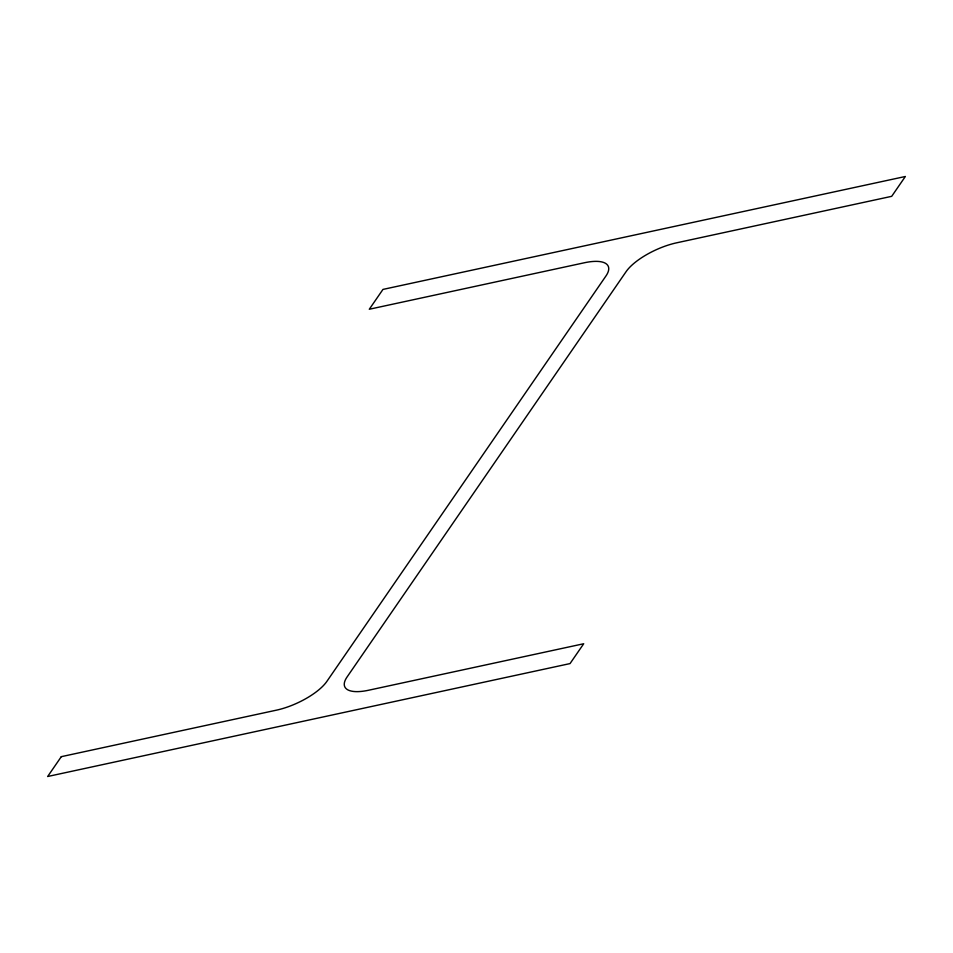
<?xml version="1.0" encoding="UTF-8"?>
<svg xmlns="http://www.w3.org/2000/svg" width="953" height="953" viewBox="0 0 953 953"><rect width="100%" height="100%" fill="white"/><g stroke="black" fill="none" stroke-linecap="round" stroke-linejoin="round"><path stroke-width="1.43" d="M61.302 756.67L47.65 776.504L570.037 663.586L583.701 643.751L368.561 690.246A42.111 15.296 -24.7 0 1 347.059 676.999L626.109 271.641A42.111 15.296 -24.7 0 1 676.559 242.836L891.698 196.33L905.35 176.496L382.963 289.414L369.299 309.248L584.439 262.754A42.111 15.296 -24.7 0 1 605.941 276.001L326.891 681.359A42.111 15.296 -24.7 0 1 276.441 710.164L61.302 756.67"/></g></svg>
